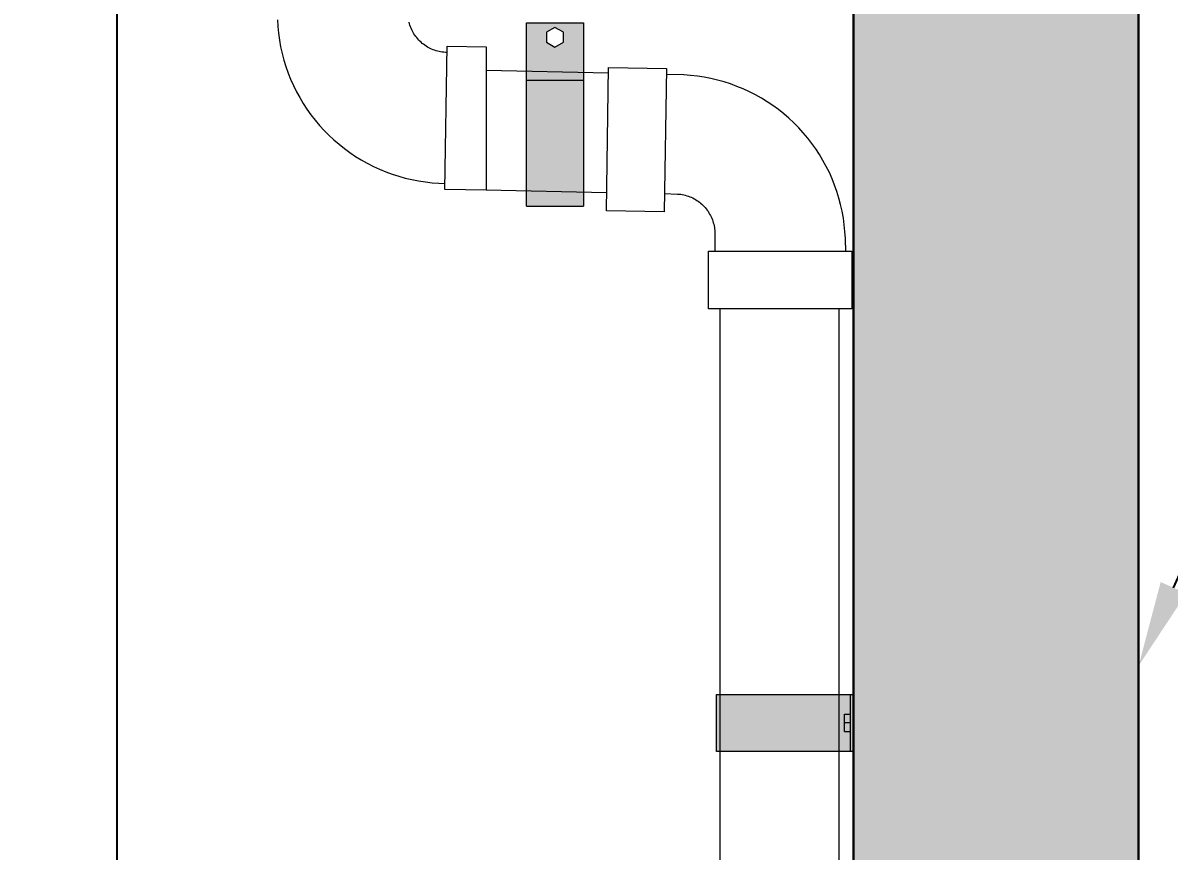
# Model space of a CAD drawing. Header units: millimetres. Extents: x 1.3 to 31, y -9.1 to 13.1.
# Drawn here: x 6.63 to 7.636, y -3.222 to -2.496 of the extents above; entities that cross this region are included whole.
import ezdxf
from ezdxf import colors
from ezdxf.entities.mleader import LeaderData, LeaderLine
from ezdxf.math import Vec2, Vec3

# ---------------------------------------------------------------- set-up
doc = ezdxf.new("R2010")
doc.units = ezdxf.units.MM
doc.layers.get('Defpoints').update_dxf_attribs({"color": 6, "lineweight": 5})
for name, color, linetype, lineweight in [('.', 7, 'Continuous', 0), ('0_COTAS 1', 1, 'Continuous', 5), ('0_TEXTOS 4', 104, 'Continuous', 9), ('LEST 01', 253, 'Continuous', 9)]:
    doc.layers.add(name, color=color, linetype=linetype, lineweight=lineweight)
doc.styles.add('50-NOTAS', font='romans.shx', dxfattribs={"height": 0.075})
doc.styles.add('TIPO ROMANS', font='romans.shx')
doc.dimstyles.new('DIM-50-CORTE', dxfattribs={"dimscale": 0.05, "dimtxt": 0.075, "dimasz": 1.5, "dimexe": 1, "dimexo": 1, "dimgap": 1, "dimtad": 1, "dimtih": 1, "dimtoh": 1, "dimzin": 4, "dimdsep": 46, "dimtxsty": '50-NOTAS', "dimblk": 'ARCHTICK', "dimcen": 25, "dimclrd": 9, "dimclre": 9, "dimclrt": 7, "dimadec": 0, "dimazin": 0, "dimtfac": 1, "dimtmove": 2, "dimatfit": 3, "dimfxl": 1, "dimfxlon": 1, "dimtolj": 1, "dimtzin": 0, "dimarcsym": 0})

# ---------------------------------------------------------------- blocks, each defined once
blk = doc.blocks.new('SA')
at = {"layer": '.', "true_color": 0xffffff}
h = blk.add_hatch(color=7, dxfattribs=at)
h.dxf.hatch_style = 1
h.paths.add_polyline_path([(776980.0331, 9375206.0261), (776979.9777, 9375206.0261), (776979.9777, 9375206.0761), (776980.0331, 9375206.0761), (776980.0951, 9375206.0761), (776980.0981, 9375206.0761), (776980.0981, 9375206.0261), (776980.0951, 9375206.0261)])
at = {"layer": 'LEST 01'}
for p, q in [((776980.0951, 9375206.0761), (776980.0951, 9375206.0261)), ((776980.0901, 9375206.0511), (776980.0901, 9375206.0586)), ((776980.0901, 9375206.0586), (776980.0951, 9375206.0586)), ((776980.0901, 9375206.0436), (776980.0901, 9375206.0511)), ((776980.0951, 9375206.0511), (776980.0901, 9375206.0511)), ((776980.0901, 9375206.0436), (776980.0951, 9375206.0436))]:
    blk.add_line(p, q, dxfattribs=at)
blk.add_lwpolyline([(776980.0331, 9375206.0261), (776979.9777, 9375206.0261), (776979.9777, 9375206.0761), (776980.0331, 9375206.0761), (776980.0951, 9375206.0761), (776980.0981, 9375206.0761), (776980.0981, 9375206.0261), (776980.0951, 9375206.0261)], close=True, dxfattribs=at)
blk = doc.blocks.new('ssasasa')
at = {"layer": '.', "true_color": 0xffffff}
h = blk.add_hatch(color=7, dxfattribs=at)
h.dxf.hatch_style = 1
h.paths.add_polyline_path([(776978.6778, 9375211.0509), (776978.6703, 9375211.0552), (776978.6628, 9375211.0509), (776978.6628, 9375211.0423), (776978.6703, 9375211.0379), (776978.6778, 9375211.0423)], flags=0)
h.paths.add_polyline_path([(776978.6953, 9375211.0591), (776978.6453, 9375211.0591), (776978.6453, 9375211.0088), (776978.6953, 9375211.0088)])
h.paths.add_polyline_path([(776978.6703, 9375211.0379), (776978.6628, 9375211.0423), (776978.6628, 9375211.0509), (776978.6703, 9375211.0552), (776978.6778, 9375211.0509), (776978.6778, 9375211.0423)], flags=16)
h.paths.add_polyline_path([(776978.6953, 9375211.0088), (776978.6453, 9375211.0088), (776978.6453, 9375210.9537), (776978.6453, 9375210.8983), (776978.6953, 9375210.8983), (776978.6953, 9375210.9537)])
at = {"layer": 'LEST 01'}
for p, q in [((776978.6453, 9375211.0088), (776978.6453, 9375211.0591)), ((776978.6453, 9375211.0591), (776978.6953, 9375211.0591)), ((776978.6703, 9375211.0552), (776978.6628, 9375211.0509)), ((776978.6628, 9375211.0509), (776978.6628, 9375211.0423)), ((776978.6778, 9375211.0509), (776978.6703, 9375211.0552)), ((776978.6778, 9375211.0423), (776978.6778, 9375211.0509)), ((776978.6953, 9375211.0591), (776978.6953, 9375211.0088)), ((776978.6628, 9375211.0423), (776978.6703, 9375211.0379)), ((776978.6703, 9375211.0379), (776978.6778, 9375211.0423)), ((776978.6453, 9375210.9537), (776978.6453, 9375211.0088)), ((776978.6453, 9375211.0088), (776978.6953, 9375211.0088)), ((776978.6953, 9375211.0088), (776978.6953, 9375210.9537)), ((776978.6453, 9375210.8983), (776978.6453, 9375210.9537)), ((776978.6953, 9375210.9537), (776978.6953, 9375210.8983)), ((776978.6453, 9375210.8983), (776978.6953, 9375210.8983))]:
    blk.add_line(p, q, dxfattribs=at)
blk = doc.blocks.new('_ArchTick')
at = {"color": 0, "linetype": 'ByBlock', "const_width": 0.15}
blk.add_lwpolyline([(-0.5, -0.5), (0.5, 0.5)], dxfattribs=at)
blk = doc.blocks.new('*D33')
at = {"layer": '0_COTAS 1', "color": 9, "lineweight": -2, "transparency": 16777216}
for p, q in [((6.7629, -2.1797), (6.6629, -2.1797)), ((6.7129, -2.1797), (6.7129, -3.4422)), ((6.7129, -4.8797), (6.7129, -3.6172)), ((6.7629, -4.8797), (6.6629, -4.8797))]:
    blk.add_line(p, q, dxfattribs=at)
at = {"layer": 'Defpoints', "color": 0, "transparency": 16777216}
for p in [(6.7129, -2.1797), (7.0155, -2.1797), (7.0093, -4.8797)]:
    blk.add_point(p, dxfattribs=at)
at = {"layer": '0_COTAS 1', "color": 9, "lineweight": -2, "transparency": 16777216, "xscale": 0.075, "yscale": 0.075, "zscale": 0.075}
for p, rotation in [((6.7129, -2.1797), 90), ((6.7129, -4.8797), 270)]:
    blk.add_blockref('_ArchTick', p, dxfattribs=dict(at, rotation=rotation))
at = {"layer": '0_COTAS 1', "color": 7, "transparency": 16777216, "insert": (6.7129, -3.5297), "char_height": 0.075, "attachment_point": 5, "style": '50-NOTAS'}
blk.add_mtext('\\A1;2.70', dxfattribs=at)

msp = doc.modelspace()

# ---------------------------------------------------------------- hatches: boundary and pattern name
at = {"layer": '.'}
h = msp.add_hatch(color=256, dxfattribs=at)
h.set_gradient(color1=(127, 95, 0), color2=(127, 95, 0))
h.paths.add_polyline_path([(7.3592, -5.0297), (7.6092, -5.0297), (7.6092, -4.4797), (7.5592, -4.4797), (7.5592, -4.0097), (7.6092, -4.0097), (7.6092, -2.1055), (7.3592, -2.1368)])

# ---------------------------------------------------------------- linework, layer by layer
at = {"lineweight": 30}
for p, q in [((7.6092, -5.0297), (7.6092, -2.1055)), ((7.3592, -5.0297), (7.3592, -2.1368))]:
    msp.add_line(p, q, dxfattribs=at)
at = {"layer": 'LEST 01'}
for p, q in [((7.1441, -2.5399), (7.0367, -2.5377)), ((7.0367, -2.6425), (7.1425, -2.6446)), ((7.2375, -2.6806), (7.2375, -2.696)), ((7.3521, -2.6909), (7.3521, -2.696)), ((7.2418, -2.7468), (7.2418, -3.8307)), ((7.3466, -3.8307), (7.3466, -2.7468))]:
    msp.add_line(p, q, dxfattribs=at)
at = {"layer": 'LEST 01', "flags": 128}
for points in [[(6.8537, -2.4932), (6.854, -2.4992), (6.8546, -2.5051), (6.8554, -2.5111), (6.8565, -2.5169), (6.8578, -2.5228), (6.8594, -2.5286), (6.8611, -2.5343), (6.8631, -2.5399), (6.8653, -2.5454), (6.8678, -2.5509), (6.8704, -2.5563), (6.8733, -2.5615), (6.8764, -2.5666), (6.8796, -2.5716), (6.8831, -2.5765), (6.8868, -2.5812), (6.8906, -2.5858), (6.8947, -2.5902), (6.8989, -2.5945), (6.9032, -2.5985), (6.9078, -2.6024), (6.9124, -2.6061), (6.9173, -2.6097), (6.9222, -2.613), (6.9273, -2.6161), (6.9325, -2.6191), (6.9379, -2.6218), (6.9433, -2.6243), (6.9488, -2.6265), (6.9544, -2.6286), (6.9601, -2.6304), (6.9659, -2.632), (6.9717, -2.6334), (6.9776, -2.6345), (6.9835, -2.6354), (6.9894, -2.6361), (6.9954, -2.6365), (7.0007, -2.6367)], [(7.0025, -2.5219), (7.0011, -2.5218), (6.9997, -2.5217), (6.9983, -2.5216), (6.9969, -2.5214), (6.9956, -2.5211), (6.9942, -2.5208), (6.9929, -2.5204), (6.9916, -2.52), (6.9903, -2.5195), (6.989, -2.519), (6.9878, -2.5184), (6.9865, -2.5177), (6.9853, -2.5171), (6.9841, -2.5163), (6.983, -2.5156), (6.9819, -2.5147), (6.9808, -2.5139), (6.9797, -2.513), (6.9787, -2.512), (6.9778, -2.511), (6.9768, -2.51), (6.9759, -2.5089), (6.9751, -2.5078), (6.9743, -2.5067), (6.9735, -2.5055), (6.9728, -2.5043), (6.9722, -2.5031), (6.9716, -2.5019), (6.971, -2.5006), (6.9705, -2.4993), (6.97, -2.498), (6.9696, -2.4967), (6.9693, -2.4953)], [(7.3521, -2.6909), (7.352, -2.6849), (7.3516, -2.6789), (7.351, -2.673), (7.3502, -2.6671), (7.3491, -2.6612), (7.3478, -2.6553), (7.3463, -2.6496), (7.3445, -2.6439), (7.3425, -2.6382), (7.3403, -2.6327), (7.3379, -2.6272), (7.3352, -2.6219), (7.3323, -2.6166), (7.3293, -2.6115), (7.326, -2.6065), (7.3225, -2.6016), (7.3189, -2.5969), (7.315, -2.5923), (7.311, -2.5879), (7.3068, -2.5837), (7.3024, -2.5796), (7.2979, -2.5757), (7.2932, -2.572), (7.2884, -2.5684), (7.2834, -2.5651), (7.2783, -2.562), (7.2731, -2.5591), (7.2678, -2.5564), (7.2623, -2.5539), (7.2568, -2.5516), (7.2512, -2.5495), (7.2455, -2.5477), (7.2397, -2.5461), (7.2339, -2.5447), (7.2281, -2.5436), (7.2221, -2.5427), (7.2162, -2.542), (7.2102, -2.5416), (7.1949, -2.5411)], [(7.1933, -2.6457), (7.2047, -2.6461), (7.2061, -2.6462), (7.2075, -2.6463), (7.2088, -2.6465), (7.2102, -2.6468), (7.2115, -2.6471), (7.2129, -2.6475), (7.2142, -2.6479), (7.2155, -2.6484), (7.2168, -2.6489), (7.218, -2.6495), (7.2193, -2.6502), (7.2205, -2.6508), (7.2216, -2.6516), (7.2228, -2.6523), (7.2239, -2.6532), (7.225, -2.654), (7.226, -2.6549), (7.227, -2.6559), (7.228, -2.6569), (7.2289, -2.6579), (7.2298, -2.659), (7.2307, -2.6601), (7.2315, -2.6612), (7.2322, -2.6624), (7.2329, -2.6636), (7.2336, -2.6648), (7.2342, -2.666), (7.2348, -2.6673), (7.2353, -2.6686), (7.2357, -2.6699), (7.2361, -2.6712), (7.2365, -2.6726), (7.2368, -2.6739), (7.237, -2.6753), (7.2372, -2.6766), (7.2374, -2.678), (7.2374, -2.6794), (7.2375, -2.6806)]]:
    msp.add_lwpolyline(points, dxfattribs=at)
at = {"layer": 'LEST 01'}
for points in [[(7.0367, -2.517), (7.0367, -2.6427), (7.0007, -2.6421), (7.0025, -2.5164)], [(7.195, -2.536), (7.1931, -2.6617), (7.1423, -2.6609), (7.1442, -2.5352)], [(7.3575, -2.7468), (7.2318, -2.7468), (7.2318, -2.696), (7.3575, -2.696)]]:
    msp.add_lwpolyline(points, close=True, dxfattribs=at)

# ---------------------------------------------------------------- block references
for name, p in [('ssasasa', (-776971.5731, -9375213.5551)), ('SA', (-776972.7389, -9375209.1609))]:
    msp.add_blockref(name, p, dxfattribs=at)

# ---------------------------------------------------------------- dimensions: what is measured, and where the dimension line sits
at = {"layer": '0_COTAS 1'}
dim = msp.add_linear_dim(base=(6.7129, -2.1797), p1=(7.0093, -4.8797), p2=(7.0155, -2.1797), angle=90, dimstyle='DIM-50-CORTE', dxfattribs=at)
dim.commit()
dim.dimension.update_dxf_attribs({"geometry": '*D33', "text_midpoint": (6.7129, -3.5297)})

# ---------------------------------------------------------------- leaders
at = {"layer": '0_TEXTOS 4'}
ml = msp.add_multileader_mtext('Standard', dxfattribs=at)
ml.set_content('\\L{\\W0.85;\\LESTRUCTURA \\PDE ACERO}', color=256, style='TIPO ROMANS')
ml.set_leader_properties()
ml.build(insert=Vec2(0, 0))
ml.multileader.update_dxf_attribs({"text_left_attachment_type": 8, "text_right_attachment_type": 6, "dogleg_length": 0.1, "arrow_head_size": 0.075})
ctx = ml.context
ctx.base_point, ctx.char_height, ctx.arrow_head_size, ctx.landing_gap_size, ctx.plane_origin = Vec3(7.8732, -2.6935), 0.075, 0.075, 0.025, Vec3(10.791, -5.4819)
ctx.left_attachment, ctx.right_attachment, ctx.text_align_type = 8, 6, 1
notes = []
notes.append((ctx, [(1, (1, 1, 0), (7.7732, -2.6935), (1, 0), 0.1, [(0, [(7.6092, -3.0598)], 0, [])])]))
ctx.mtext.insert, ctx.mtext.width, ctx.mtext.defined_height, ctx.mtext.alignment, ctx.mtext.line_spacing_style, ctx.mtext.flow_direction = Vec3(8.1881, -2.6035), 4.659455, 0.4926, 2, 2, 5
for ctx, leaders in notes:
    for number, flags, end, landing, length, lines in leaders:
        leader = LeaderData()
        leader.index, (leader.has_last_leader_line, leader.has_dogleg_vector, leader.attachment_direction) = number, flags
        leader.last_leader_point, leader.dogleg_vector, leader.dogleg_length = Vec3(end), Vec3(landing), length
        for number, points, colour, breaks in lines:
            line = LeaderLine()
            line.index, line.vertices, line.color, line.breaks = number, Vec3.list(points), colors.encode_raw_color(colour), breaks
            leader.lines.append(line)
        ctx.leaders.append(leader)

doc.saveas('drawing.dxf')
